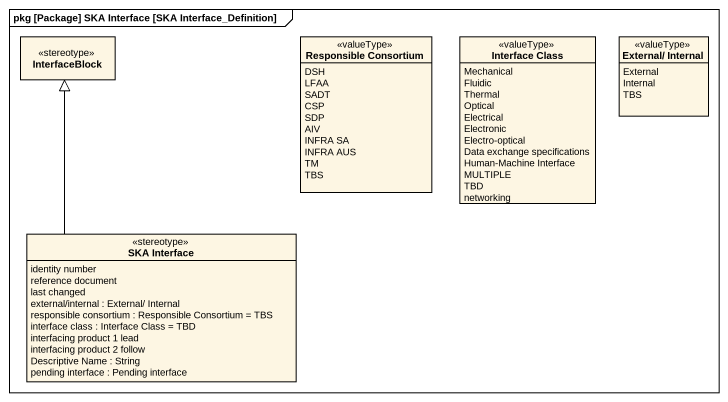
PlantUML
@startuml
mainframe pkg [Package] SKA Interface [SKA Interface_Definition]
hide circle
hide empty members
class InterfaceBlock <<stereotype>>
enum "Responsible Consortium" as Responsible_Consortium <<valueType>> {
  DSH
  LFAA
  SADT
  CSP
  SDP
  AIV
  INFRA SA
  INFRA AUS
  TM
  TBS
}
enum "Interface Class" as Interface_Class <<valueType>> {
  Mechanical
  Fluidic
  Thermal
  Optical
  Electrical
  Electronic
  Electro-optical
  Data exchange specifications
  Human-Machine Interface
  MULTIPLE
  TBD
  networking
}
enum "External/ Internal" as External_Internal <<valueType>> {
  External
  Internal
  TBS
}
class "SKA Interface" as SKA_Interface <<stereotype>> {
  identity number
  reference document
  last changed
  external/internal : External/ Internal
  responsible consortium : Responsible Consortium = TBS
  interface class : Interface Class = TBD
  interfacing product 1 lead
  interfacing product 2 follow
  Descriptive Name : String
  pending interface : Pending interface
}
SKA_Interface -up-|> InterfaceBlock
@enduml
